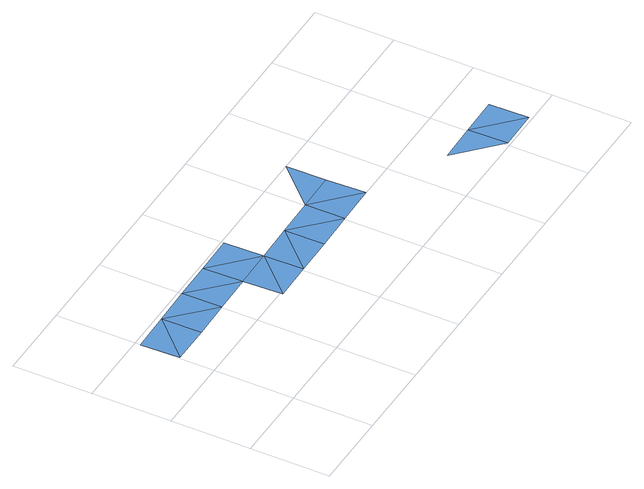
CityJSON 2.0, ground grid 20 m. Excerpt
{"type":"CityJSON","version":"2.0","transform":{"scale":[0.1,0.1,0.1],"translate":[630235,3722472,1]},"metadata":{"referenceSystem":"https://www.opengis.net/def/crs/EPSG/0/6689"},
"CityObjects":{
"waterbody1":{"type":"WaterBody","attributes":{"name":"福岡県津波浸水想定図","class":"1140","function":"2","WaterBodyTsunamiRiskAttribute.description":"1","WaterBodyTsunamiRiskAttribute.rank":"3"},"geometry":[{"type":"MultiSurface","lod":"1","boundaries":[[[0,1,2]],[[0,3,1]],[[4,5,6]],[[7,5,4]]]}]},
"waterbody2":{"type":"WaterBody","attributes":{"name":"福岡県津波浸水想定図","class":"1140","function":"2","WaterBodyTsunamiRiskAttribute.description":"1","WaterBodyTsunamiRiskAttribute.rank":"1"},"geometry":[{"type":"MultiSurface","lod":"1","boundaries":[[[3,8,1]],[[1,8,9]],[[6,9,8]],[[9,6,10]],[[6,5,10]],[[10,5,11]],[[12,13,14]],[[15,13,12]],[[12,16,15]],[[16,17,15]],[[15,17,18]],[[19,20,21]]]}]},
"waterbody3":{"type":"WaterBody","attributes":{"name":"福岡県津波浸水想定図","class":"1140","function":"2","WaterBodyTsunamiRiskAttribute.description":"1","WaterBodyTsunamiRiskAttribute.rank":"2"},"geometry":[{"type":"MultiSurface","lod":"1","boundaries":[[[7,13,5]],[[14,13,7]],[[19,22,20]],[[20,22,23]]]}]}
},
"vertices":[
[3,288,8],[101,389,8],[1,387,7],[103,289,8],[305,193,9],[403,295,7],[303,293,7],[405,195,8],
[203,291,8],[201,391,8],[301,393,7],[401,395,7],[604,199,7],[503,297,7],[505,197,7],[603,299,7],[704,201,9],[702,301,7],[701,401,7],[1008,7,7],[1006,107,7],[906,105,7],
[1108,9,7],[1106,109,7]
]}
